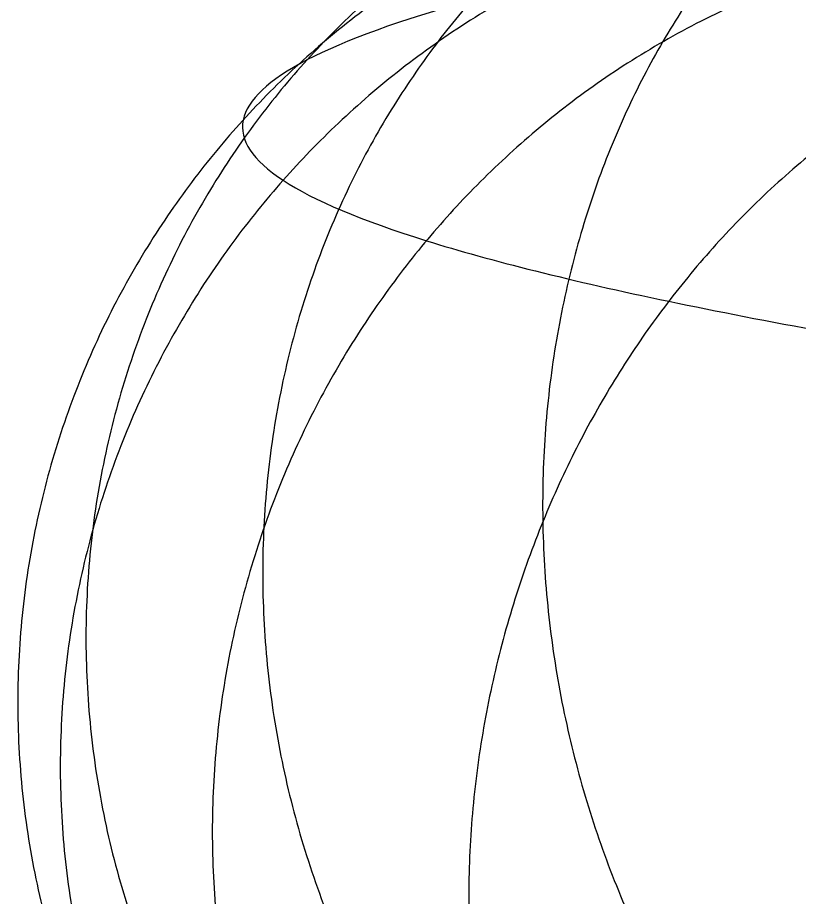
# Model space of a CAD drawing. Header units: millimetres. Extents: x 565 to 905, y -1671 to 168.
# Drawn here: x 720.503 to 723.634, y -1470.584 to -1467.061 of the extents above; entities that cross this region are included whole.
import ezdxf

# ---------------------------------------------------------------- set-up
doc = ezdxf.new("R2010")
doc.units = ezdxf.units.MM
doc.header["$MEASUREMENT"] = 0
doc.layers.add('V3 - hemp', color=7, linetype='Continuous', true_color=0x666666)

msp = doc.modelspace()

# ---------------------------------------------------------------- linework, layer by layer
at = {"layer": 'V3 - hemp'}
for points, knots in [([(728.739, -1466, 103.1419), (728.6236, -1466.0131, 103.2003), (727.821, -1466.1049, 103.6222), (726.4103, -1466.2757, 104.5585), (724.7047, -1466.5135, 106.1845), (723.308, -1466.7514, 108.0839), (722.258, -1466.9905, 110.2092), (721.5936, -1467.2302, 112.49), (721.3362, -1467.4708, 114.8602), (721.4963, -1467.7119, 117.2454), (722.0732, -1467.9542, 119.5767), (723.0482, -1468.1966, 121.7719), (724.3957, -1468.4399, 123.7719), (726.0793, -1468.6843, 125.5131), (728.0405, -1468.9286, 126.9339), (730.2285, -1469.174, 127.9957), (732.5726, -1469.4198, 128.6608), (735.0046, -1469.6664, 128.9076), (737.4461, -1469.9134, 128.7264), (739.8283, -1470.1615, 128.1193), (742.0677, -1470.4095, 127.1061), (744.1038, -1470.6584, 125.7131), (745.8688, -1470.9077, 123.9828), (747.3078, -1471.1576, 121.9673), (748.3758, -1471.4081, 119.7263), (749.0374, -1471.659, 117.3285), (749.2709, -1471.9101, 114.8512), (749.0688, -1472.1617, 112.3648), (748.4342, -1472.414, 109.9462), (747.387, -1472.6665, 107.6737), (746.2812, -1472.862, 106.0822), (745.5549, -1472.9732, 105.2586), (745.3743, -1473, 105.0649)], [65.57954, 65.57954, 65.57954, 65.57954, 65.902056, 67.840351, 69.778647, 71.716943, 73.655239, 75.593535, 77.531831, 79.470127, 81.408423, 83.346719, 85.285015, 87.223311, 89.161606, 91.099902, 93.038198, 94.976494, 96.91479, 98.853086, 100.791382, 102.729678, 104.667974, 106.60627, 108.544566, 110.482862, 112.421158, 114.359453, 116.297749, 118.236045, 120.174341, 120.790287, 120.790287, 120.790287, 120.790287]), ([(736.7067, -1466, 129.0588), (736.7296, -1466.0023, 129.0558), (737.5761, -1466.0888, 128.9439), (739.2249, -1466.2593, 128.5726), (741.5293, -1466.5114, 127.6067), (743.6247, -1466.7629, 126.2567), (745.4492, -1467.0139, 124.5657), (746.9501, -1467.2649, 122.5819), (748.0763, -1467.5145, 120.3788), (748.8021, -1467.7645, 118.0096), (749.1016, -1468.0132, 115.5628), (748.9708, -1468.2618, 113.1026), (748.4129, -1468.51, 110.7062), (747.4494, -1468.7573, 108.453), (746.1104, -1469.0041, 106.4057), (744.4386, -1469.2503, 104.6274), (742.486, -1469.4961, 103.1711), (740.3176, -1469.7409, 102.0818), (737.9957, -1469.9854, 101.3884), (735.5988, -1470.2288, 101.1115), (733.191, -1470.4722, 101.2572), (730.8585, -1470.7142, 101.8177), (728.6626, -1470.9559, 102.7747), (726.6747, -1471.1967, 104.095), (724.9503, -1471.4371, 105.7398), (723.5475, -1471.6761, 107.6487), (722.4997, -1471.9149, 109.7708), (721.8414, -1472.1527, 112.0335), (721.5883, -1472.3897, 114.3696), (721.7458, -1472.6259, 116.7053), (722.231, -1472.8295, 118.6639), (722.6897, -1472.9539, 119.8048), (722.8811, -1473, 120.218)], [27.082365, 27.082365, 27.082365, 27.082365, 27.136138, 29.074434, 31.01273, 32.951025, 34.889321, 36.827617, 38.765913, 40.704209, 42.642505, 44.580801, 46.519097, 48.457393, 50.395688, 52.333984, 54.27228, 56.210576, 58.148872, 60.087168, 62.025464, 63.96376, 65.902056, 67.840351, 69.778647, 71.716943, 73.655239, 75.593535, 77.531831, 79.470127, 81.408423, 82.553045, 82.553045, 82.553045, 82.553045])]:
    msp.add_open_spline(points, degree=3, knots=knots, dxfattribs=at)
for points, weights, knots in [([(724.0083, -1466, 110.9986), (723.0088, -1466.2063, 110.5874), (722.3223, -1466.9906, 110.2351), (720.1383, -1469.4855, 109.1145), (722.5646, -1471.9147, 109.7943), (724.9909, -1474.3439, 110.474), (727.1749, -1471.849, 111.5947), (729.3588, -1469.3541, 112.7153), (726.9325, -1466.9249, 112.0355)], [0.860213984063, 0.88478512654, 1, 0.707106781187, 1, 0.707106781187, 1, 0.707106781187, 1], [3.335133, 3.335133, 3.335133, 5.497787, 5.497787, 10.995574, 10.995574, 16.493361, 16.493361, 21.991149, 21.991149, 21.991149]), ([(724.3027, -1466, 108.7803), (723.7639, -1466.2624, 108.4216), (723.3658, -1466.7516, 108.1215), (721.371, -1469.2032, 106.618), (723.6067, -1471.6761, 107.6843), (725.8423, -1474.149, 108.7505), (727.837, -1471.6974, 110.254), (729.8318, -1469.2457, 111.7574), (727.5962, -1466.7728, 110.6912)], [0.887108216007, 0.923653250872, 1, 0.707106781187, 1, 0.707106781187, 1, 0.707106781187, 1], [4.064711, 4.064711, 4.064711, 5.497787, 5.497787, 10.995574, 10.995574, 16.493361, 16.493361, 21.991149, 21.991149, 21.991149]), ([(726.5114, -1467.0777, 113.482), (723.9627, -1464.6929, 113.223), (721.6614, -1467.2304, 112.5049), (719.3602, -1469.7678, 111.7868), (721.9089, -1472.1525, 112.0457), (722.5834, -1472.7837, 112.1143), (723.4709, -1473, 112.2678)], [1, 0.707106781187, 1, 0.707106781187, 1, 0.901205557061, 0.869058897879], [0, 0, 0, 5.497787, 5.497787, 10.995574, 10.995574, 12.850007, 12.850007, 12.850007]), ([(726.3481, -1467.2312, 114.9876), (723.7515, -1464.8917, 115.1717), (721.4058, -1467.4709, 114.8627), (719.0601, -1470.05, 114.5537), (721.6567, -1472.3896, 114.3695), (722.0809, -1472.7718, 114.3395), (722.6049, -1473, 114.327)], [1, 0.707106781187, 1, 0.707106781187, 1, 0.936624400243, 0.900674950267], [0, 0, 0, 5.497787, 5.497787, 10.995574, 10.995574, 12.185174, 12.185174, 12.185174]), ([(726.4506, -1467.3856, 116.5068), (723.8845, -1465.092, 117.1428), (721.5658, -1467.7121, 117.2364), (719.2471, -1470.3322, 117.3301), (721.8132, -1472.6259, 116.6941), (722.049, -1472.8366, 116.6356), (722.3197, -1473, 116.5766)], [1, 0.707106781187, 1, 0.707106781187, 1, 0.963329796045, 0.935841804389], [0, 0, 0, 5.497787, 5.497787, 10.995574, 10.995574, 11.683897, 11.683897, 11.683897]), ([(726.8187, -1467.541, 117.9934), (724.3633, -1465.294, 119.0762), (722.1396, -1467.9543, 119.554), (719.9159, -1470.6145, 120.0319), (722.3713, -1472.8614, 118.9491), (722.4501, -1472.9335, 118.9144), (722.5332, -1473, 118.8787)], [1, 0.707106781187, 1, 0.707106781187, 1, 0.986884564253, 0.974943718041], [0, 0, 0, 5.497787, 5.497787, 10.995574, 10.995574, 11.241759, 11.241759, 11.241759]), ([(727.4429, -1467.6969, 119.3987), (725.177, -1465.4973, 120.9078), (723.1103, -1468.1968, 121.7394), (721.1296, -1470.7839, 122.5364), (723.2151, -1473, 121.1253)], [1, 0.707106781187, 1, 0.715831666178, 0.983070034597], [0, 0, 0, 5.497787, 5.497787, 10.831803, 10.831803, 10.831803])]:
    msp.add_rational_spline(points, weights, degree=2, knots=knots, dxfattribs=at)

doc.saveas('drawing.dxf')
